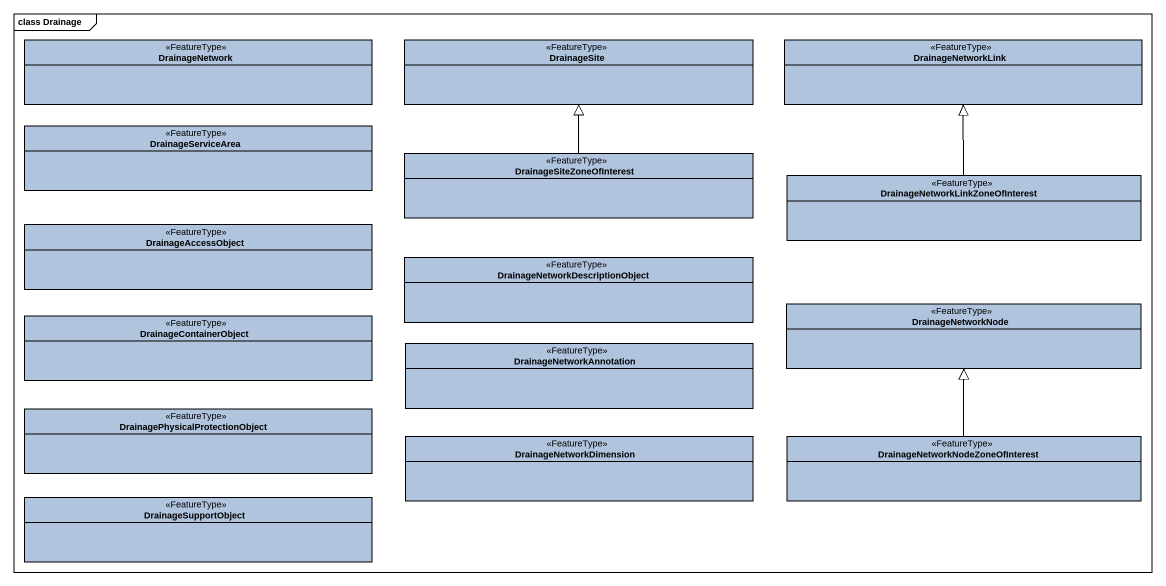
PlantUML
@startuml
mainframe class Drainage
hide circle
hide empty members
class DrainageNetwork <<FeatureType>> #B0C4DE
class DrainageSite <<FeatureType>> #B0C4DE
class DrainageNetworkLink <<FeatureType>> #B0C4DE
class DrainageServiceArea <<FeatureType>> #B0C4DE
class DrainageSiteZoneOfInterest <<FeatureType>> #B0C4DE
class "DrainageNetworkLinkZoneOfInterest" as DrainageNetworkLinkZoneOfInt <<FeatureType>> #B0C4DE
class DrainageAccessObject <<FeatureType>> #B0C4DE
class "DrainageNetworkDescriptionObject" as DrainageNetworkDescriptionOb <<FeatureType>> #B0C4DE
class DrainageNetworkNode <<FeatureType>> #B0C4DE
class DrainageContainerObject <<FeatureType>> #B0C4DE
class DrainageNetworkAnnotation <<FeatureType>> #B0C4DE
class "DrainagePhysicalProtectionObject" as DrainagePhysicalProtectionOb <<FeatureType>> #B0C4DE
class DrainageNetworkDimension <<FeatureType>> #B0C4DE
class "DrainageNetworkNodeZoneOfInterest" as DrainageNetworkNodeZoneOfInt <<FeatureType>> #B0C4DE
class DrainageSupportObject <<FeatureType>> #B0C4DE
DrainageSiteZoneOfInterest -up-|> DrainageSite
DrainageNetworkLinkZoneOfInt -up-|> DrainageNetworkLink
DrainageNetworkNodeZoneOfInt -up-|> DrainageNetworkNode
@enduml
